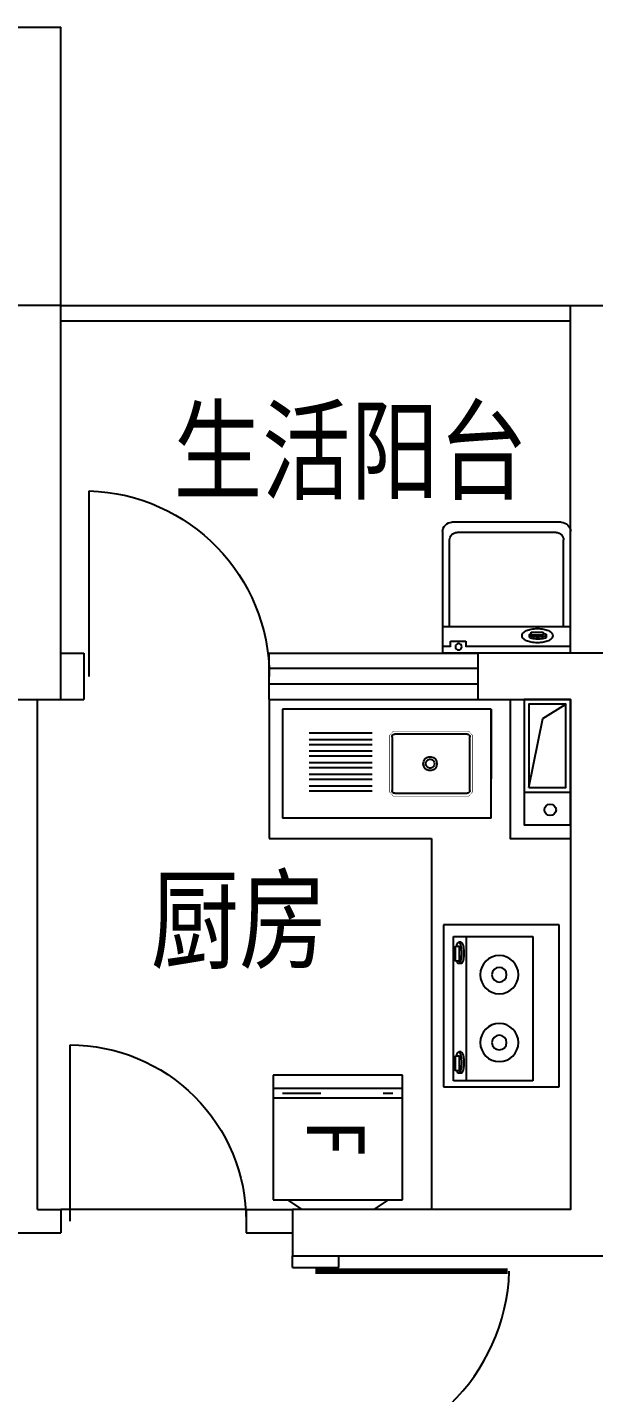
# Model space of a CAD drawing. Extents: x -355483 to -326583, y -641147 to -611949.
# Drawn here: x -344627 to -342183, y -617839 to -611949 of the extents above; entities that cross this region are included whole.
import ezdxf
from ezdxf.enums import TextEntityAlignment as Align

# ---------------------------------------------------------------- set-up
doc = ezdxf.new("R2010")
doc.units = 0
doc.header["$LTSCALE"] = 1000
doc.header["$MEASUREMENT"] = 0
doc.linetypes.add('HIDDEN', pattern=[7, 5, -2])
doc.layers.get('0').update_dxf_attribs({"linetype": 'CONTINUOUS'})
for name, color, linetype in [('FURNITURE', 55, 'CONTINUOUS'), ('JIAJU', 252, 'CONTINUOUS'), ('PUB_TEXT', 7, 'CONTINUOUS'), ('TOTHER', 223, 'CONTINUOUS'), ('WALL', 2, 'CONTINUOUS'), ('WINDOW', 3, 'CONTINUOUS'), ('WINDOW_TEXT', 7, 'CONTINUOUS'), ('厨房', 8, 'CONTINUOUS')]:
    doc.layers.add(name, color=color, linetype=linetype)
doc.styles.add('-黑体', font='simhei.ttf', dxfattribs={"width": 0.7})
doc.styles.add('ATT', font='TXT')
doc.styles.add('SIMPLEX', font='SIMPLEX.SHX')
doc.styles.get("Standard").update_dxf_attribs({"font": 'GBENOR', "bigfont": 'GBCBIG'})

# ---------------------------------------------------------------- blocks, each defined once
blk = doc.blocks.new('M_E19')
for p, q in [((-323.5, -113.1), (-323.5, -455.5)), ((299.3, -113.1), (-323.5, -113.1)), ((299.3, -455.5), (299.3, -113.1)), ((-323.5, -399.8), (299.3, -399.8)), ((-323.5, -455.5), (299.3, -455.5)), ((-290.9, -422.1), (-290.8, -433.8)), ((-215.7, -431.5), (-280.4, -431.5)), ((-280.4, -431.5), (-280.4, -448.2)), ((-280.4, -448.2), (-215.7, -448.2)), ((-215.7, -448.2), (-215.7, -431.5)), ((-199.1, -423.2), (-199.1, -433.7)), ((182.1, -422.1), (182.2, -433.8)), ((192.6, -431.5), (192.6, -448.2)), ((257.3, -431.5), (192.6, -431.5)), ((192.6, -448.2), (257.3, -448.2)), ((257.3, -448.2), (257.3, -431.5)), ((273.9, -423.2), (273.9, -433.7))]:
    blk.add_line(p, q)
for points in [[(-199.1, -423.2, 0.259034), (-201, -419.8, 0.076276), (-212.5, -414.9, 0.036515), (-226.1, -412.4, 0.026615), (-244.9, -411.4, 0.026615), (-263.8, -412.4, 0.036515), (-277.3, -414.9, 0.076276), (-288.9, -419.8, 0.259034), (-290.8, -423.2, 0.078462), (-290.6, -424.5, 0.056762)], [(273.9, -423.2, 0.259034), (272, -419.8, 0.076276), (260.5, -414.9, 0.036515), (246.9, -412.4, 0.026615), (228.1, -411.4, 0.026615), (209.2, -412.4, 0.036515), (195.7, -414.9, 0.076276), (184.1, -419.8, 0.259034), (182.2, -423.2, 0.078462), (182.4, -424.5, 0.056762)], [(-199.1, -433.7, 0.259034), (-201, -430.3, 0.076276), (-212.5, -425.4, 0.036515), (-226.1, -422.9, 0.026615), (-244.9, -421.9, 0.026615), (-263.8, -422.9, 0.036515), (-277.3, -425.4, 0.076276), (-288.9, -430.3, 0.259034), (-290.8, -433.7, 0.259034), (-288.9, -437.2, 0.056762), (-280.4, -441.2, 0.036515)], [(-215.7, -442.9, 0.008736), (-212.5, -442.1, 0.076276), (-201, -437.2, 0.259034), (-199.1, -433.7, 0.259034)], [(273.9, -433.7, 0.259034), (272, -430.3, 0.076276), (260.5, -425.4, 0.036515), (246.9, -422.9, 0.026615), (228.1, -421.9, 0.026615), (209.2, -422.9, 0.036515), (195.7, -425.4, 0.076276), (184.1, -430.3, 0.259034), (182.2, -433.7, 0.259034), (184.1, -437.2, 0.056762), (192.6, -441.2, 0.036515)], [(257.3, -442.9, 0.008736), (260.5, -442.1, 0.076276), (272, -437.2, 0.259034), (273.9, -433.7, 0.259034)]]:
    blk.add_lwpolyline(points, format="xyb")
at = {"layer": 'TOTHER', "linetype": 'Continuous'}
for p, q in [((-350, 0), (350, 0)), ((-350, -500), (-350, 0)), ((350, 0), (350, -500)), ((350, -500), (-350, -500))]:
    blk.add_line(p, q, dxfattribs=at)
for centre, radius in [((-158.4, -258.5), 82.5), ((134.2, -258.5), 82.5), ((-158.4, -258.5), 31.6), ((134.2, -258.5), 31.6)]:
    blk.add_circle(centre, radius, dxfattribs=at)
at = {"width": 0.8, "flags": 9}
for tag in ['XSIZE', 'YSIZE']:
    blk.add_attdef(tag, (0, 0), '', height=0.5, dxfattribs=at)
blk = doc.blocks.new('M_E16')
for p, q in [((-346.9, -107.1), (-34.1, -107.1)), ((63.3, -103.3), (335.6, -103.3)), ((-358.7, -350.6), (-358.7, -119.3)), ((-22.3, -119.3), (-22.3, -350.6)), ((63.3, -131.7), (335.6, -131.7)), ((63.3, -153.3), (335.6, -153.3)), ((63.3, -181.7), (335.6, -181.7)), ((63.3, -203.3), (335.6, -203.3)), ((63.3, -231.7), (335.6, -231.7)), ((63.3, -253.3), (335.6, -253.3)), ((63.3, -281.7), (335.6, -281.7)), ((63.3, -303.3), (335.6, -303.3)), ((63.3, -331.7), (335.6, -331.7)), ((63.3, -353.3), (335.6, -353.3)), ((-34.1, -362.8), (-346.9, -362.8))]:
    blk.add_line(p, q)
for points, const_width in [([(-370.5, -356.7), (-370.5, -113.2)], 2), ([(-352.8, -95), (-370.5, -113.2)], 1.91), ([(-352.8, -95), (-28.2, -95)], 1.8), ([(-10.5, -113.2), (-28.2, -95)], 1.91), ([(-10.5, -113.2), (-10.5, -356.7)], 2), ([(-370.5, -356.7), (-352.8, -375)], 1.91), ([(-28.2, -375), (-352.8, -375)], 1.8), ([(-28.2, -375), (-10.5, -356.7)], 1.91)]:
    blk.add_lwpolyline(points, dxfattribs=dict(const_width=const_width))
for points in [[(-346.9, -107.1), (-350.9, -107.9), (-354.4, -110), (-357.1, -113.2), (-358.5, -117.2), (-358.7, -119.3)], [(-22.3, -119.3), (-23, -115.1), (-25, -111.5), (-28.2, -108.8), (-32, -107.3), (-34.1, -107.1)], [(-216.3, -235), (-214.5, -245.4), (-209.4, -254.5), (-201.5, -261.3), (-191.9, -264.9), (-181.7, -264.9), (-172, -261.3), (-164.2, -254.5), (-159.1, -245.4), (-157.3, -235), (-159.1, -224.6), (-164.2, -215.4), (-172, -208.6), (-181.7, -205), (-191.9, -205), (-201.5, -208.6), (-209.4, -215.4), (-214.5, -224.6), (-216.3, -235)], [(-206, -235), (-204.8, -241.7), (-201.5, -247.7), (-196.4, -252.1), (-190.1, -254.4), (-183.5, -254.4), (-177.2, -252.1), (-172.1, -247.7), (-168.8, -241.7), (-167.6, -235), (-168.8, -228.2), (-172.1, -222.2), (-177.2, -217.8), (-183.5, -215.5), (-190.1, -215.5), (-196.4, -217.8), (-201.5, -222.2), (-204.8, -228.2), (-206, -235)], [(-358.7, -350.6), (-358, -354.8), (-355.9, -358.4), (-352.8, -361.2), (-348.9, -362.6), (-346.9, -362.8)], [(-34.1, -362.8), (-30, -362.1), (-26.5, -359.9), (-23.9, -356.7), (-22.4, -352.7), (-22.3, -350.6)]]:
    blk.add_lwpolyline(points)
at = {"layer": 'TOTHER', "linetype": 'Continuous'}
for p, q in [((-450, 0), (450, 0)), ((-450, -470.6), (-450, 0)), ((450, 0), (450, -470.6)), ((-450, -470.6), (450, -470.6))]:
    blk.add_line(p, q, dxfattribs=at)
at = {"layer": 'TOTHER', "linetype": 'HIDDEN'}
blk.add_line((-450, 0), (-450, -300), dxfattribs=at)
at = {"width": 0.8, "flags": 9}
for tag in ['XSIZE', 'YSIZE']:
    blk.add_attdef(tag, (0, 0), '', height=0.5, dxfattribs=at)
blk = doc.blocks.new('A$C136D1407')
at = {"layer": 'JIAJU'}
for p, q in [((0, 0), (0, 558.9)), ((0, 558.9), (538.2, 558.9)), ((56.5, 558.9), (56.5, 0)), ((97.9, 558.9), (97.9, 0)), ((538.2, 558.9), (538.2, 0)), ((77.2, 517.5), (77.2, 351.9)), ((538.2, 496.8), (579.6, 434.7)), ((579.6, 124.2), (579.6, 434.7)), ((538.2, 62.1), (579.6, 124.2)), ((77.2, 82.8), (77.2, 41.4)), ((538.2, 0), (0, 0))]:
    blk.add_line(p, q, dxfattribs=at)
at = {"layer": 'JIAJU', "style": 'ATT', "oblique": -180, "text_generation_flag": 6, "flags": 8}
blk.add_attdef('F', text='', height=248.4, rotation=0.00008, dxfattribs=at).set_placement((271.8, 288), align=Align.MIDDLE)
blk = doc.blocks.new('_WBLK')
for p, q in [((-0.5, 0.5), (0.5, 0.5)), ((0.5, 0.1667), (-0.5, 0.1667)), ((0.5, -0.1667), (-0.5, -0.1667)), ((-0.5, -0.5), (0.5, -0.5))]:
    blk.add_line(p, q)
at = {"layer": 'WINDOW_TEXT', "style": 'SIMPLEX', "flags": 9}
blk.add_attdef('A', text='', height=1, dxfattribs=at).set_placement((0, 1.5), align=Align.MIDDLE)
blk = doc.blocks.new('_DBLK')
blk.add_line((-0.45, 0), (-0.45, -0.95))
blk.add_arc((-0.45, 0), 0.95, 270, 0)
at = {"layer": 'WINDOW_TEXT', "style": 'SIMPLEX', "flags": 9}
blk.add_attdef('A', text='', height=1, dxfattribs=at).set_placement((0, 1.5), align=Align.MIDDLE)
blk = doc.blocks.new('M_A17ORW')
at = {"const_width": 0.02}
for points in [[(-0.481, -0.0014), (-0.481, -0.3084)], [(0.481, 0.0014), (0.481, -0.6906)]]:
    blk.add_lwpolyline(points, dxfattribs=at)
for centre, radius, start, end in [((-0.5008, -0.0026), 0.3067, 274.2492, 0.2101), ((0.5046, 0.0019), 0.6987, 180.2762, 268.0603)]:
    blk.add_arc(centre, radius, start, end)
blk = doc.blocks.new('M_A2ZXL')
blk.add_line((-0.4717, 0), (-0.4717, -0.9996))
blk.add_arc((-0.5, 0), 1, 271.62314, 0)
blk = doc.blocks.new('A$C2617630B')
at = {"color": 1}
for p, q in [((140.2, 517.8), (240, 580)), ((80, 220), (140.2, 517.8)), ((60, 200), (260, 200))]:
    blk.add_line(p, q, dxfattribs=at)
for points in [[(60, 60), (260, 60), (260, 600), (60, 600)], [(80, 220), (240, 220), (240, 580), (80, 580)]]:
    blk.add_lwpolyline(points, close=True, dxfattribs=at)
blk.add_circle((172.3, 124.2), 25, dxfattribs=at)
at = {"layer": 'WALL', "linetype": 'Continuous'}
for points in [[(0, 600), (0, 0), (260, 0)], [(60, 600), (60, 60), (260, 60)]]:
    blk.add_lwpolyline(points, dxfattribs=at)
blk = doc.blocks.new('A$C034B62A7')
at = {"layer": 'FURNITURE'}
for p, q in [((564.7, 552), (40, 552)), ((448.9, 0), (448.9, 552)), ((536, 552), (536, 100.6)), ((564.7, 552), (564.7, 0)), ((0, 512), (0, 40)), ((43.9, 489.8), (43.9, 62.2)), ((449.3, 521.8), (75.9, 521.8)), ((474.3, 382.8), (474.3, 434.5)), ((474.3, 434.5), (487.6, 434.5)), ((494.2, 447.8), (485.8, 447.8)), ((487.6, 434.5), (487.6, 382.8)), ((487.6, 382.8), (474.3, 382.8)), ((495.2, 374.4), (485.8, 374.5)), ((512.2, 100.6), (536.7, 100.6)), ((512.2, 34.1), (512.2, 100.6)), ((40, 0), (564.7, 0)), ((449.3, 30.2), (75.9, 30.2)), ((536.7, 34.1), (512.2, 34.1)), ((536, 34.1), (536, 0))]:
    blk.add_line(p, q, dxfattribs=at)
at = {"layer": 'FURNITURE', "extrusion": (0, 0, -1)}
for centre, major_axis, start_param, end_param in [((40, 512), (-28.3, 28.3), 5.497787, 7.068583), ((75.9, 489.8), (22.6, 22.6), 3.926991, 5.497787), ((511, 436.2), (28.8, 38.3), 4.499337, 4.906096), ((489.1, 460.4), (-10.8, 10.8), 0.05306, 0.785398), ((489.1, 460.4), (10.8, 10.8), -0.785398, -0.05306), ((467.3, 436.2), (-33.9, 33.9), 1.517736, 1.924496), ((602.5, 409.2), (-143.5, 12.6), -0.087745, 0.100807), ((546.3, 419.9), (-79.2, 35.5), -0.23261, 0.010537), ((552.3, 418.2), (16.9, 73.6), 4.704004, 4.738946), ((511.2, 428.8), (23.4, 23.4), 4.17942, 4.483935), ((485.8, 444.6), (2.28, 2.28), 4.483935, 5.497787), ((485.8, 444.6), (-2.28, 2.28), 0.785398, 1.79925), ((460.5, 428.8), (-23.4, 23.4), 1.79925, 2.103765), ((419.4, 418.2), (-53.4, 53.4), 2.103765, 2.24976), ((494.2, 444.6), (-2.28, 2.28), 0.785398, 1.79925), ((353.3, 411.2), (141.8, 7), -0.056767, 0.049668), ((468.9, 428.8), (23.4, 23.4), 0.228454, 0.532969), ((427.8, 418.2), (74.6, 11.9), -0.094848, 0.051146), ((361.7, 411.2), (141.4, 12.8), -0.016332, 0.090103), ((432, 419.9), (-25.4, 83), 1.435825, 1.678971), ((375.8, 409.2), (-13.9, 143.3), 1.478581, 1.667134), ((602.5, 409.2), (11.2, 143.6), 4.446326, 4.634879), ((546.3, 398.4), (-25.4, 83), 4.577418, 4.820564), ((511, 382.2), (-33.9, 33.9), 4.659329, 5.066088), ((511.2, 393.5), (29.8, 14.4), 3.035314, 3.26212), ((485.8, 377.7), (-2.28, 2.28), 3.926991, 4.940843), ((485.8, 377.7), (-2.28, 2.28), 2.913139, 3.926991), ((460.5, 393.5), (23.4, 23.4), 1.037827, 1.342343), ((419.4, 404.1), (13, 74.4), 1.504123, 1.650118), ((494.2, 377.7), (-2.28, 2.28), 3.926991, 4.240198), ((494.2, 377.7), (2.28, 2.28), 1.342343, 2.356194), ((353.3, 411.2), (-141.4, 12.8), 3.051489, 3.157924), ((468.9, 393.5), (13.1, 30.3), 1.415272, 1.719787), ((467.3, 382.2), (33.9, 33.9), 1.217097, 1.623856), ((427.8, 404.1), (12.3, 74.5), 1.513341, 1.659335), ((361.7, 411.2), (-141.4, 12.8), 3.051489, 3.157924), ((432, 398.4), (22.8, 83.7), 1.493089, 1.736235), ((375.8, 409.2), (14.9, 143.2), 1.467263, 1.655816), ((489.1, 357.9), (-10.8, 10.8), 3.926991, 4.659329), ((489.1, 357.9), (10.8, 10.8), 1.623856, 2.356194), ((75.9, 62.2), (-22.6, 22.6), 3.926991, 5.497787), ((536.7, 69.1), (-9.9, 9.9), 0.785398, 7.068583), ((40, 40), (28.3, 28.3), 2.356194, 3.926991)]:
    blk.add_ellipse(centre, major_axis=major_axis, ratio=1, start_param=start_param, end_param=end_param, dxfattribs=at)
at = {"layer": 'FURNITURE', "text_generation_flag": 4, "width": 0.8, "flags": 9}
for tag in ['YSIZE', 'XSIZE']:
    blk.add_attdef(tag, (564.7, 276), '', height=0.4, rotation=90, dxfattribs=at)

msp = doc.modelspace()

# ---------------------------------------------------------------- linework, layer by layer
at = {"layer": 'WALL'}
for p, q in [((-344683.1, -611949), (-344483.1, -611949)), ((-344483.1, -613149), (-344483.1, -611949)), ((-342283.1, -614649.1), (-342283.1, -613149)), ((-342283.1, -613149), (-342083.1, -613149)), ((-344483.1, -614649), (-344383.1, -614649)), ((-344383.1, -614649), (-344383.1, -614849)), ((-344583.1, -617049), (-344583.1, -614849)), ((-344483.1, -614849), (-344383.1, -614849)), ((-344583.1, -617049), (-344483.1, -617049)), ((-344483.1, -617049), (-344483.1, -617149)), ((-343683.1, -617049), (-343483.1, -617049)), ((-343683.1, -617049), (-343683.1, -617149)), ((-344683.1, -617149), (-344483.1, -617149)), ((-343683.1, -617149), (-343483.1, -617149)), ((-343483.1, -617299), (-343483.1, -617249.1)), ((-343283.1, -617299), (-343283.1, -617249)), ((-343483.1, -617299), (-343283.1, -617299))]:
    msp.add_line(p, q, dxfattribs=at)
for points in [[(-344683.1, -613149), (-345283.1, -613149), (-345283.1, -613349), (-344683.1, -613349), (-344683.1, -614849), (-344483.1, -614849), (-344483.1, -613149)], [(-343483.1, -617049.1), (-343483.1, -617249.1), (-342083.1, -617249.1), (-342083.1, -614649.1), (-342283.1, -614649.1), (-342683.1, -614649), (-342683.1, -614849), (-342283.1, -614849.1), (-342283.1, -617049.1)]]:
    msp.add_lwpolyline(points, close=True, dxfattribs=at)
at = {"layer": 'WINDOW'}
for p, q in [((-343583.1, -614849), (-343583.1, -614649)), ((-343583.1, -614849), (-343583.1, -615449)), ((-343583.1, -615449), (-342883.1, -615449)), ((-342883.1, -615449), (-342883.1, -617049)), ((-343683.1, -617049), (-344483.1, -617049))]:
    msp.add_line(p, q, dxfattribs=at)
for points in [[(-344483.1, -613149), (-342283.1, -613149)], [(-344483.1, -613215), (-342283.1, -613215)]]:
    msp.add_lwpolyline(points, dxfattribs=at)

# ---------------------------------------------------------------- block references
msp.add_blockref('A$C2617630B', (-342543.1, -615449))
at = {"layer": 'FURNITURE', "rotation": 270}
msp.add_blockref('A$C034B62A7', (-342835.1, -614084.4), dxfattribs=at)
at = {"layer": 'WINDOW'}
for name, p, xscale, yscale, zscale in [('M_A2ZXL', (-343983.1, -614749), 800, -800, 800), ('_WBLK', (-343133.1, -614749), 900, 200, 900), ('_DBLK', (-344083.1, -617099), 800, -800, 800)]:
    msp.add_blockref(name, p, dxfattribs=dict(at, xscale=xscale, yscale=yscale, zscale=zscale))
at = {"layer": 'WINDOW', "xscale": -1200, "yscale": -1200, "zscale": 1200, "rotation": 270}
msp.add_blockref('M_A17ORW', (-343383.1, -617892.7), dxfattribs=at)
at = {"layer": '厨房', "xscale": -1}
msp.add_blockref('M_E16', (-343075.8, -614890.7), dxfattribs=at)
at = {"layer": '厨房', "xscale": -1, "rotation": 270}
msp.add_blockref('M_E19', (-342332, -616170.3), dxfattribs=at)
at = {"layer": '厨房'}
ref = msp.add_blockref('A$C136D1407', (-343008.2, -616469.4), dxfattribs=dict(at, xscale=-1, rotation=90))
ref.add_attrib('F', 'F', dxfattribs={"layer": 'JIAJU', "height": 248.4, "rotation": 89.99992, "style": 'ATT', "text_generation_flag": 6, "flags": 8}).set_placement((-343296.2, -616741.3), align=Align.MIDDLE)

# ---------------------------------------------------------------- texts
at = {"layer": 'PUB_TEXT', "linetype": 'Continuous', "style": '-黑体', "width": 0.8}
for s, p in [('生活阳台', (-343996.2, -613950.1)), ('厨房', (-344095, -615973.8))]:
    msp.add_text(s, height=350, dxfattribs=at).set_placement(p)

doc.saveas('drawing.dxf')
